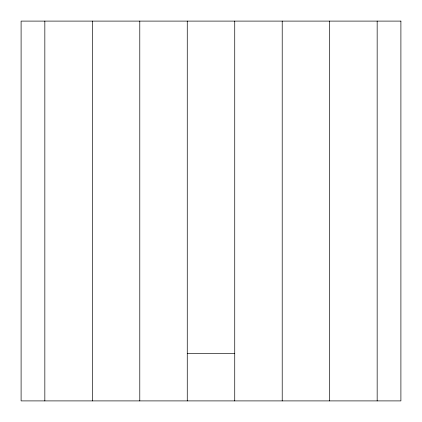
<?xml version="1.0" encoding="UTF-8"?>
<svg xmlns="http://www.w3.org/2000/svg" width="422" height="422" viewBox="0 0 422 422"><rect width="100%" height="100%" fill="white"/><g stroke="black" fill="none" stroke-linecap="round" stroke-linejoin="round"><path stroke-width="0.63" d="M187.262 353.425L234.737 353.425M377.162 21.1L377.162 400.9M329.688 21.1L329.688 400.9M282.212 21.1L282.212 400.9M234.737 21.1L234.737 400.9M187.262 21.1L187.262 400.9M139.787 21.1L139.787 400.9M92.312 21.1L92.312 400.9M44.837 21.1L44.837 400.9M400.9 21.1L21.1 21.1L21.1 400.9L400.9 400.9L400.9 21.1"/></g></svg>
